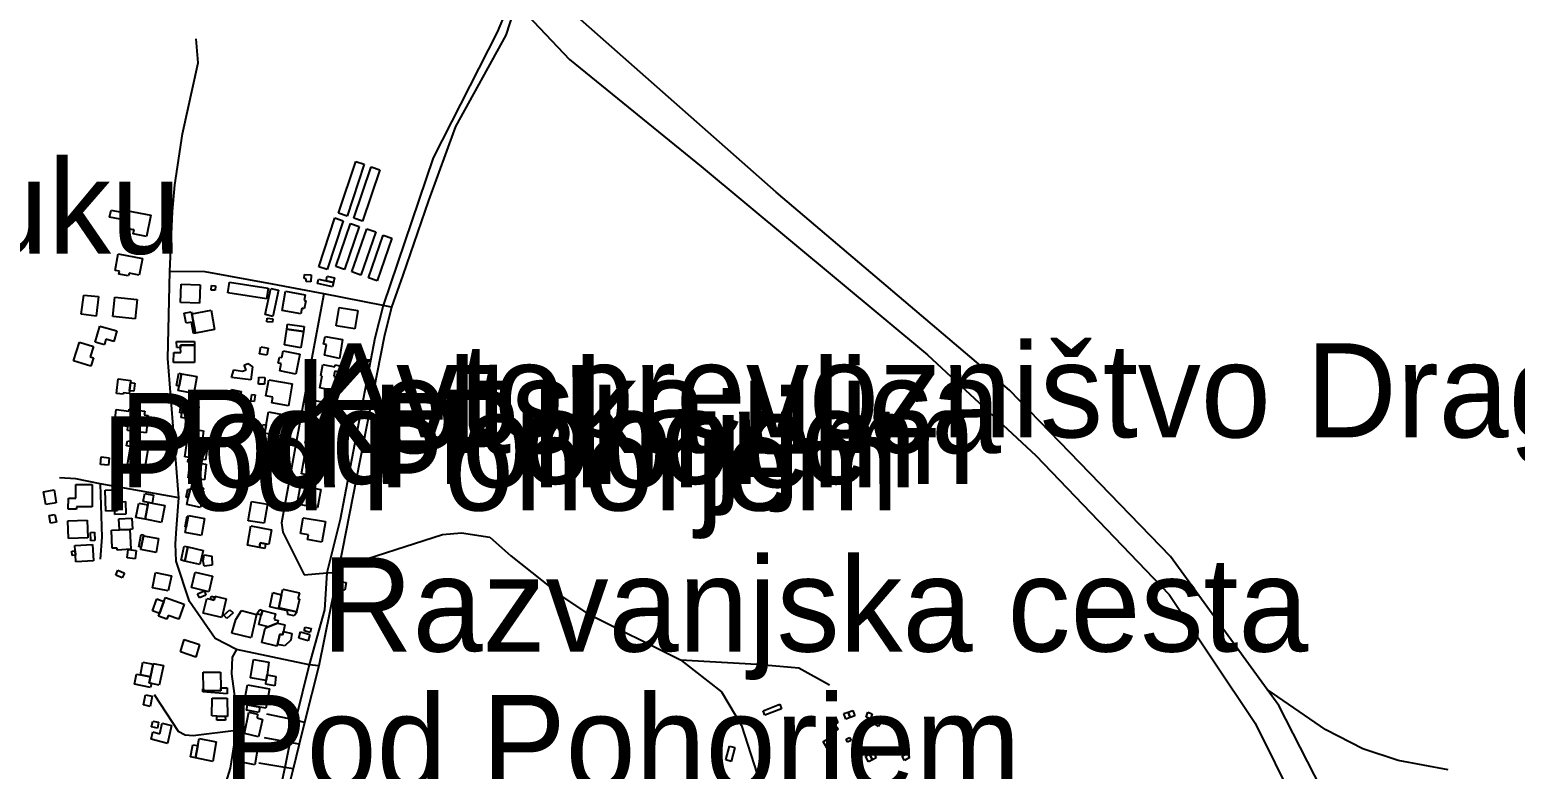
# Model space of a CAD drawing. Extents: x -8864 to 13231, y -7697 to 8949.
# Drawn here: x -4097 to -3118, y 4510 to 4997 of the extents above; entities that cross this region are included whole.
import ezdxf

# ---------------------------------------------------------------- set-up
doc = ezdxf.new("R2010")
doc.units = 0
for name, color, linetype in [('OSM_BUILDING_YES', 9, 'CONTINUOUS'), ('OSM_HIGHWAY_CYCLEWAY', 8, 'CONTINUOUS'), ('OSM_HIGHWAY_PROPOSED', 8, 'CONTINUOUS'), ('OSM_HIGHWAY_RESIDENTIAL', 8, 'CONTINUOUS'), ('OSM_HIGHWAY_SERVICE', 8, 'CONTINUOUS'), ('OSM_HIGHWAY_TERTIARY', 8, 'CONTINUOUS'), ('OSM_HIGHWAY_TRACK', 8, 'CONTINUOUS'), ('OSM_HIGHWAY_UNCLASSIFIED', 8, 'CONTINUOUS'), ('OSM_LABELS', 8, 'CONTINUOUS')]:
    doc.layers.add(name, color=color, linetype=linetype)

msp = doc.modelspace()

# ---------------------------------------------------------------- linework, layer by layer
at = {"layer": 'OSM_BUILDING_YES'}
for p, q in [((-3893.514976, 4876.42015), (-3882.182662, 4910.490275)), ((-3876.63136, 4908.63332), (-3887.971331, 4874.552075)), ((-3883.599202, 4873.106541), (-3872.167347, 4907.032113)), ((-3882.182662, 4910.490275), (-3876.63136, 4908.63332)), ((-3866.378679, 4905.063963), (-3877.795219, 4871.14951)), ((-3872.167347, 4907.032113), (-3866.378679, 4905.063963)), ((-4044.418515, 4873.740352), (-4043.476708, 4878.510614)), ((-4043.476708, 4878.510614), (-4036.616064, 4877.154036)), ((-4036.616064, 4877.154036), (-4037.550214, 4872.383774)), ((-4034.57931, 4866.457084), (-4032.343475, 4877.976878)), ((-4032.343475, 4877.976878), (-4017.335817, 4875.063571)), ((-4017.335817, 4875.063571), (-4020.054041, 4861.053011)), ((-3887.971331, 4874.552075), (-3893.514976, 4876.42015)), ((-4037.550214, 4872.383774), (-4044.418515, 4873.740352)), ((-4028.890182, 4865.367374), (-4034.57931, 4866.457084)), ((-4028.231683, 4865.656481), (-4028.890182, 4865.367374)), ((-4028.805956, 4862.765413), (-4028.231683, 4865.656481)), ((-3906.623706, 4841.037924), (-3895.965206, 4873.306692)), ((-3890.467503, 4871.471975), (-3901.187259, 4839.236566)), ((-3895.965206, 4873.306692), (-3890.467503, 4871.471975)), ((-3895.482817, 4841.226955), (-3885.796752, 4869.692856)), ((-3879.939171, 4867.680228), (-3889.609922, 4839.214327)), ((-3885.796752, 4869.692856), (-3879.939171, 4867.680228)), ((-3884.809003, 4837.735435), (-3874.839629, 4866.201336)), ((-3877.795219, 4871.14951), (-3883.599202, 4873.106541)), ((-3874.839629, 4866.201336), (-3869.012676, 4864.155349)), ((-4020.054041, 4861.053011), (-4028.805956, 4862.765413)), ((-3869.012676, 4864.155349), (-3878.966736, 4835.689448)), ((-3873.821253, 4833.921449), (-3864.119873, 4861.931451)), ((-3858.36949, 4859.941061), (-3868.101497, 4831.91994)), ((-3864.119873, 4861.931451), (-3858.36949, 4859.941061)), ((-4040.865681, 4838.71395), (-4038.72173, 4849.633292)), ((-4038.72173, 4849.633292), (-4022.818206, 4846.553192)), ((-4022.818206, 4846.553192), (-4024.946844, 4835.678328)), ((-4037.940719, 4838.135736), (-4040.865681, 4838.71395)), ((-4038.308254, 4836.312139), (-4037.940719, 4838.135736)), ((-4031.968284, 4835.100115), (-4038.308254, 4836.312139)), ((-4031.646691, 4836.923712), (-4031.968284, 4835.100115)), ((-4024.946844, 4835.678328), (-4031.646691, 4836.923712)), ((-3916.233202, 4833.343235), (-3916.110691, 4836.08975)), ((-3916.110691, 4836.08975), (-3911.53948, 4835.889599)), ((-3911.53948, 4835.889599), (-3911.761532, 4831.241651)), ((-3901.187259, 4839.236566), (-3906.623706, 4841.037924)), ((-3889.609922, 4839.214327), (-3895.482817, 4841.226955)), ((-3878.966736, 4835.689448), (-3884.809003, 4837.735435)), ((-3997.711006, 4817.67587), (-3997.251588, 4829.607085)), ((-3997.251588, 4829.607085), (-3984.732444, 4829.117828)), ((-3984.732444, 4829.117828), (-3985.184205, 4817.175493)), ((-3977.450667, 4825.804219), (-3977.220958, 4828.795362)), ((-3977.220958, 4828.795362), (-3974.632902, 4828.572973)), ((-3974.632902, 4828.572973), (-3974.862611, 4825.592949)), ((-3966.501202, 4823.958383), (-3965.436883, 4830.863588)), ((-3965.436883, 4830.863588), (-3940.046375, 4826.916168)), ((-3941.95296, 4809.591999), (-3938.178074, 4826.849451)), ((-3940.046375, 4826.916168), (-3941.110693, 4819.944246)), ((-3938.178074, 4826.849451), (-3933.101504, 4825.726382)), ((-3914.923861, 4833.265398), (-3916.233202, 4833.343235)), ((-3915.023401, 4831.408443), (-3914.923861, 4833.265398)), ((-3911.761532, 4831.241651), (-3915.023401, 4831.408443)), ((-3907.47363, 4830.118582), (-3906.8917, 4832.853977)), ((-3897.465972, 4827.994759), (-3907.47363, 4830.118582)), ((-3906.8917, 4832.853977), (-3901.723247, 4831.764267)), ((-3901.723247, 4831.764267), (-3901.05709, 4834.922203)), ((-3896.891699, 4830.730154), (-3901.723247, 4831.764267)), ((-3901.723247, 4831.764267), (-3896.891699, 4830.730154)), ((-3901.05709, 4834.922203), (-3896.217886, 4833.88809)), ((-3896.891699, 4830.730154), (-3897.465972, 4827.994759)), ((-3896.217886, 4833.88809), (-3896.891699, 4830.730154)), ((-3868.101497, 4831.91994), (-3873.821253, 4833.921449)), ((-4063.093862, 4809.792149), (-4061.416985, 4822.479491)), ((-4061.416985, 4822.479491), (-4051.853431, 4821.489856)), ((-4051.853431, 4821.489856), (-4053.369511, 4808.502288)), ((-4042.251593, 4808.268779), (-4040.888652, 4821.089554)), ((-4040.888652, 4821.089554), (-4026.263842, 4819.532825)), ((-4026.263842, 4819.532825), (-4027.63444, 4806.71205)), ((-3985.184205, 4817.175493), (-3997.711006, 4817.67587)), ((-3974.862611, 4825.592949), (-3977.450667, 4825.804219)), ((-3941.110693, 4819.944246), (-3966.501202, 4823.958383)), ((-3933.101504, 4825.726382), (-3936.815134, 4808.45781)), ((-3930.743158, 4812.349633), (-3928.43841, 4824.970257)), ((-3928.43841, 4824.970257), (-3915.551732, 4822.557327)), ((-3915.551732, 4822.557327), (-3916.279144, 4818.899014)), ((-3916.279144, 4818.899014), (-3915.222482, 4818.665505)), ((-3915.222482, 4818.665505), (-3916.164289, 4813.472702)), ((-4053.369511, 4808.502288), (-4063.093862, 4809.792149)), ((-4027.63444, 4806.71205), (-4042.251593, 4808.268779)), ((-3995.322032, 4810.537155), (-3990.62831, 4811.437834)), ((-3994.005033, 4803.932177), (-3995.322032, 4810.537155)), ((-3990.62831, 4811.437834), (-3990.352659, 4810.014539)), ((-3990.352659, 4810.014539), (-3977.61912, 4812.449708)), ((-3987.902429, 4797.349437), (-3990.352659, 4810.014539)), ((-3990.352659, 4810.014539), (-3987.902429, 4797.349437)), ((-3977.61912, 4812.449708), (-3975.375628, 4799.751248)), ((-3936.815134, 4808.45781), (-3941.95296, 4809.591999)), ((-3940.76613, 4804.921812), (-3940.567049, 4807.190188)), ((-3940.567049, 4807.190188), (-3936.891704, 4806.901081)), ((-3936.891704, 4806.901081), (-3937.075471, 4804.632705)), ((-3918.46138, 4810.125734), (-3930.743158, 4812.349633)), ((-3917.795224, 4813.750689), (-3918.46138, 4810.125734)), ((-3916.164289, 4813.472702), (-3917.795224, 4813.750689)), ((-3895.168881, 4802.208655), (-3893.155099, 4814.328902)), ((-3893.155099, 4814.328902), (-3880.858007, 4812.294035)), ((-3880.858007, 4812.294035), (-3882.87179, 4800.173788)), ((-4053.92847, 4791.500584), (-4050.926938, 4802.030744)), ((-4050.926938, 4802.030744), (-4039.755421, 4798.81721)), ((-4039.755421, 4798.81721), (-4041.669663, 4791.834169)), ((-3990.536426, 4804.543749), (-3994.005033, 4803.932177)), ((-3989.150515, 4797.171525), (-3990.536426, 4804.543749)), ((-3987.902429, 4797.349437), (-3989.150515, 4797.171525)), ((-3975.375628, 4799.751248), (-3987.902429, 4797.349437)), ((-3937.075471, 4804.632705), (-3940.76613, 4804.921812)), ((-3929.11988, 4789.61027), (-3927.749283, 4799.90692)), ((-3927.749283, 4799.90692), (-3927.243923, 4803.365083)), ((-3927.749283, 4799.90692), (-3916.723248, 4798.372431)), ((-3916.723248, 4798.372431), (-3927.749283, 4799.90692)), ((-3927.243923, 4803.365083), (-3916.248516, 4801.719398)), ((-3916.723248, 4798.372431), (-3918.400124, 4787.775554)), ((-3916.248516, 4801.719398), (-3916.723248, 4798.372431)), ((-3882.87179, 4800.173788), (-3895.168881, 4802.208655)), ((-4068.178089, 4779.080111), (-4064.364918, 4791.36715)), ((-4064.364918, 4791.36715), (-4055.161242, 4788.498321)), ((-4055.161242, 4788.498321), (-4057.251594, 4781.748789)), ((-4047.802895, 4789.765943), (-4053.92847, 4791.500584)), ((-4046.853431, 4793.3353), (-4047.802895, 4789.765943)), ((-4041.669663, 4791.834169), (-4046.853431, 4793.3353)), ((-4000.214835, 4787.86451), (-4000.291404, 4791.900886)), ((-4000.291404, 4791.900886), (-3988.492016, 4791.767452)), ((-3997.665064, 4787.808912), (-4000.214835, 4787.86451)), ((-3997.665064, 4787.808912), (-3997.72632, 4789.543553)), ((-3997.72632, 4789.543553), (-3988.522644, 4789.521314)), ((-3988.522644, 4789.521314), (-3997.72632, 4789.543553)), ((-3997.72632, 4789.543553), (-3997.665064, 4787.808912)), ((-3997.580837, 4784.695455), (-3997.665064, 4787.808912)), ((-3988.522644, 4789.521314), (-3988.537957, 4778.034878)), ((-3988.492016, 4791.767452), (-3988.522644, 4789.521314)), ((-3945.727846, 4783.828134), (-3944.893236, 4788.353768)), ((-3944.893236, 4788.353768), (-3939.977462, 4787.441969)), ((-3939.977462, 4787.441969), (-3940.819729, 4782.894097)), ((-3918.400124, 4787.775554), (-3929.11988, 4789.61027)), ((-3903.576233, 4790.099528), (-3902.511914, 4795.247853)), ((-3901.46291, 4789.799302), (-3903.576233, 4790.099528)), ((-3902.82585, 4782.838499), (-3901.46291, 4789.799302)), ((-3902.511914, 4795.247853), (-3890.880979, 4793.11291)), ((-3890.880979, 4793.11291), (-3893.017273, 4780.692437)), ((-4056.738578, 4775.555232), (-4068.178089, 4779.080111)), ((-4057.251594, 4781.748789), (-4055.031073, 4781.0705)), ((-4055.031073, 4781.0705), (-4056.738578, 4775.555232)), ((-4002.266902, 4778.057117), (-4002.106106, 4784.706574)), ((-3988.537957, 4778.034878), (-4002.266902, 4778.057117)), ((-4002.106106, 4784.706574), (-3997.580837, 4784.695455)), ((-3955.689562, 4776.289118), (-3953.44607, 4777.278753)), ((-3953.44607, 4777.278753), (-3950.276085, 4775.210527)), ((-3940.819729, 4782.894097), (-3945.727846, 4783.828134)), ((-3933.315899, 4777.667935), (-3932.550202, 4781.581997)), ((-3931.424628, 4777.289872), (-3933.315899, 4777.667935)), ((-3932.550202, 4781.581997), (-3930.957553, 4781.270651)), ((-3932.374092, 4772.441774), (-3931.424628, 4777.289872)), ((-3930.957553, 4781.270651), (-3930.107629, 4785.618372)), ((-3930.107629, 4785.618372), (-3919.158164, 4783.47231)), ((-3919.158164, 4783.47231), (-3921.723249, 4770.362428)), ((-3893.017273, 4780.692437), (-3902.82585, 4782.838499)), ((-4039.992787, 4757.641729), (-4038.752358, 4767.360165)), ((-4038.752358, 4767.360165), (-4030.51346, 4766.281575)), ((-4000.360317, 4762.790054), (-3998.91315, 4770.974001)), ((-3998.91315, 4770.974001), (-3997.106105, 4770.629296)), ((-3998.637499, 4762.456469), (-3997.106105, 4770.629296)), ((-3997.106105, 4770.629296), (-3998.637499, 4762.456469)), ((-3997.106105, 4770.629296), (-3986.891709, 4768.716744)), ((-3986.891709, 4768.716744), (-3988.989719, 4757.563892)), ((-3964.10457, 4768.216366), (-3962.542549, 4773.142302)), ((-3951.42463, 4766.626279), (-3964.10457, 4768.216366)), ((-3962.542549, 4773.142302), (-3956.838107, 4772.274981)), ((-3956.838107, 4772.274981), (-3954.45679, 4773.164541)), ((-3954.45679, 4773.164541), (-3955.689562, 4776.289118)), ((-3950.276085, 4775.210527), (-3951.42463, 4766.626279)), ((-3946.233205, 4763.801928), (-3946.087723, 4768.36092)), ((-3946.087723, 4768.36092), (-3942.236268, 4768.238605)), ((-3942.236268, 4768.238605), (-3942.38175, 4763.679613)), ((-3921.723249, 4770.362428), (-3932.374092, 4772.441774)), ((-3905.842696, 4761.288922), (-3904.303645, 4769.328316)), ((-3905.329679, 4769.528467), (-3904.005023, 4776.6783)), ((-3904.303645, 4769.328316), (-3905.329679, 4769.528467)), ((-3904.005023, 4776.6783), (-3895.949892, 4775.166049)), ((-3895.544073, 4768.694505), (-3897.236263, 4759.676596)), ((-3896.05709, 4772.29722), (-3896.677304, 4768.928014)), ((-3896.677304, 4768.928014), (-3895.544073, 4768.694505)), ((-3892.665053, 4771.663409), (-3896.05709, 4772.29722)), ((-3895.949892, 4775.166049), (-3895.712526, 4776.433671)), ((-3895.712526, 4776.433671), (-3891.907013, 4775.710904)), ((-3891.907013, 4775.710904), (-3892.665053, 4771.663409)), ((-4035.582373, 4757.074635), (-4039.992787, 4757.641729)), ((-4035.429234, 4758.153226), (-4035.582373, 4757.074635)), ((-4031.646691, 4757.663968), (-4035.429234, 4758.153226)), ((-4031.409325, 4759.454206), (-4031.646691, 4757.663968)), ((-4031.409325, 4759.454206), (-4030.68957, 4764.84716)), ((-4030.68957, 4764.84716), (-4031.409325, 4759.454206)), ((-4028.507334, 4759.109502), (-4031.409325, 4759.454206)), ((-4030.51346, 4766.281575), (-4030.68957, 4764.84716)), ((-4030.68957, 4764.84716), (-4027.764608, 4764.469097)), ((-4027.764608, 4764.469097), (-4028.507334, 4759.109502)), ((-3998.637499, 4762.456469), (-4000.360317, 4762.790054)), ((-3999.204115, 4759.487565), (-3998.637499, 4762.456469)), ((-3988.989719, 4757.563892), (-3999.204115, 4759.487565)), ((-3988.5303, 4754.472673), (-3987.619121, 4759.009426)), ((-3987.619121, 4759.009426), (-3983.093853, 4758.397854)), ((-3983.093853, 4758.397854), (-3983.851893, 4753.549756)), ((-3965.398598, 4755.073126), (-3964.273024, 4760.332646)), ((-3964.273024, 4760.332646), (-3957.649746, 4758.909351)), ((-3957.649746, 4758.909351), (-3958.760006, 4753.660951)), ((-3942.38175, 4763.679613), (-3946.233205, 4763.801928)), ((-3941.409315, 4755.962685), (-3939.625242, 4766.559562)), ((-3939.625242, 4766.559562), (-3924.073938, 4763.913123)), ((-3924.073938, 4763.913123), (-3926.539482, 4749.491141)), ((-3897.236263, 4759.676596), (-3905.842696, 4761.288922)), ((-3998.208709, 4744.887671), (-3997.450669, 4750.035996)), ((-3997.450669, 4750.035996), (-3995.995845, 4749.72465)), ((-3996.799827, 4744.68752), (-3995.995845, 4749.72465)), ((-3995.995845, 4749.72465), (-3996.799827, 4744.68752)), ((-3995.995845, 4749.72465), (-3995.903961, 4750.3807)), ((-3995.903961, 4750.3807), (-3985.567054, 4748.746135)), ((-3983.851893, 4753.549756), (-3988.5303, 4754.472673)), ((-3985.567054, 4748.746135), (-3986.899366, 4740.128528)), ((-3958.760006, 4753.660951), (-3965.398598, 4755.073126)), ((-3951.386345, 4752.593479), (-3950.758474, 4756.96344)), ((-3949.188795, 4752.282133), (-3951.386345, 4752.593479)), ((-3950.758474, 4756.96344), (-3948.568581, 4756.652094)), ((-3948.568581, 4756.652094), (-3949.188795, 4752.282133)), ((-3936.868733, 4755.19544), (-3941.409315, 4755.962685)), ((-3937.511918, 4751.359216), (-3936.868733, 4755.19544)), ((-3926.539482, 4749.491141), (-3937.511918, 4751.359216)), ((-3911.623707, 4740.96249), (-3909.387872, 4753.071617)), ((-3909.387872, 4753.071617), (-3898.093843, 4750.936675)), ((-3898.093843, 4750.936675), (-3900.37562, 4738.827547)), ((-4041.317443, 4737.01507), (-4040.084671, 4747.08933)), ((-4040.084671, 4747.08933), (-4031.738575, 4745.932903)), ((-4031.738575, 4745.932903), (-4031.554808, 4747.31172)), ((-4031.554808, 4747.31172), (-4021.225557, 4745.866186)), ((-4021.225557, 4745.866186), (-4021.57012, 4743.442137)), ((-4021.57012, 4743.442137), (-4019.005036, 4743.108552)), ((-4019.005036, 4743.108552), (-4020.421575, 4731.711072)), ((-3996.799827, 4744.68752), (-3998.208709, 4744.887671)), ((-3997.251588, 4741.763093), (-3996.799827, 4744.68752)), ((-3986.899366, 4740.128528), (-3997.251588, 4741.763093)), ((-3954.449133, 4741.61854), (-3953.591552, 4746.455519)), ((-3950.689561, 4740.929131), (-3954.449133, 4741.61854)), ((-3953.591552, 4746.455519), (-3949.847295, 4745.78835)), ((-3949.847295, 4745.78835), (-3950.689561, 4740.929131)), ((-3941.27149, 4736.892756), (-3939.694154, 4745.443645)), ((-3939.694154, 4745.443645), (-3927.297522, 4743.164149)), ((-3927.297522, 4743.164149), (-3929.908548, 4729.097991)), ((-3900.37562, 4738.827547), (-3911.623707, 4740.96249)), ((-4032.427702, 4735.836404), (-4041.317443, 4737.01507)), ((-4032.756952, 4733.256681), (-4032.427702, 4735.836404)), ((-4020.421575, 4731.711072), (-4032.756952, 4733.256681)), ((-3994.801358, 4715.832436), (-3992.519581, 4731.955701)), ((-3992.519581, 4731.955701), (-3989.449137, 4731.522041)), ((-3989.449137, 4731.522041), (-3989.096916, 4734.001687)), ((-3989.096916, 4734.001687), (-3982.511923, 4733.07877)), ((-3982.511923, 4733.07877), (-3983.905491, 4723.20466)), ((-3944.273022, 4732.433839), (-3943.369499, 4737.270818)), ((-3942.144384, 4732.078015), (-3944.273022, 4732.433839)), ((-3943.369499, 4737.270818), (-3941.27149, 4736.892756)), ((-3942.274553, 4731.377487), (-3942.144384, 4732.078015)), ((-3929.908548, 4729.097991), (-3942.274553, 4731.377487)), ((-3942.144384, 4732.078015), (-3941.27149, 4736.892756)), ((-3941.27149, 4736.892756), (-3942.144384, 4732.078015)), ((-3915.536418, 4724.917062), (-3914.694151, 4729.542771)), ((-3914.694151, 4729.542771), (-3913.721716, 4729.375979)), ((-3913.721716, 4729.375979), (-3912.312834, 4737.148504)), ((-3912.312834, 4737.148504), (-3899.579295, 4734.846769)), ((-3899.579295, 4734.846769), (-3902.420031, 4719.146045)), ((-4033.246998, 4723.182421), (-4032.611469, 4726.362596)), ((-4029.433827, 4722.392937), (-4033.246998, 4723.182421)), ((-4032.611469, 4726.362596), (-4028.798299, 4725.573112)), ((-4032.580841, 4710.750828), (-4030.597686, 4722.215025)), ((-4030.597686, 4722.215025), (-4019.303658, 4720.380309)), ((-4028.798299, 4725.573112), (-4029.433827, 4722.392937)), ((-4019.303658, 4720.380309), (-4021.286813, 4708.916112)), ((-3983.905491, 4723.20466), (-3979.96981, 4722.648685)), ((-3979.96981, 4722.648685), (-3981.202581, 4713.908764)), ((-3946.462915, 4717.833945), (-3944.770724, 4726.451552)), ((-3944.770724, 4726.451552), (-3931.095378, 4723.760635)), ((-3931.095378, 4723.760635), (-3933.59155, 4711.062174)), ((-3914.035652, 4724.650194), (-3915.536418, 4724.917062)), ((-3914.632896, 4721.358824), (-3914.035652, 4724.650194)), ((-3902.420031, 4719.146045), (-3914.632896, 4721.358824)), ((-4050.352666, 4710.784187), (-4049.900904, 4715.76572)), ((-4045.222497, 4710.317168), (-4050.352666, 4710.784187)), ((-4049.900904, 4715.76572), (-4044.778392, 4715.287581)), ((-4044.778392, 4715.287581), (-4045.222497, 4710.317168)), ((-4021.286813, 4708.916112), (-4032.580841, 4710.750828)), ((-3981.202581, 4713.908764), (-3994.801358, 4715.832436)), ((-3992.818203, 4712.440991), (-3992.588494, 4714.353544)), ((-3991.416978, 4712.274199), (-3992.818203, 4712.440991)), ((-3992.619122, 4702.033146), (-3991.416978, 4712.274199)), ((-3992.588494, 4714.353544), (-3985.55174, 4713.486224)), ((-3991.416978, 4712.274199), (-3985.743164, 4711.59591)), ((-3985.743164, 4711.59591), (-3991.416978, 4712.274199)), ((-3985.55174, 4713.486224), (-3985.743164, 4711.59591)), ((-3985.743164, 4711.59591), (-3980.727849, 4711.006577)), ((-3980.727849, 4711.006577), (-3981.899366, 4700.798882)), ((-3945.628305, 4717.667153), (-3946.462915, 4717.833945)), ((-3946.325089, 4714.120035), (-3945.628305, 4717.667153)), ((-3942.772256, 4713.419507), (-3946.325089, 4714.120035)), ((-3942.075471, 4716.966625), (-3945.628305, 4717.667153)), ((-3945.628305, 4717.667153), (-3942.075471, 4716.966625)), ((-3942.879453, 4712.885771), (-3942.772256, 4713.419507)), ((-3933.59155, 4711.062174), (-3942.879453, 4712.885771)), ((-3942.772256, 4713.419507), (-3942.075471, 4716.966625)), ((-3942.075471, 4716.966625), (-3942.772256, 4713.419507)), ((-3918.009619, 4704.757422), (-3916.072406, 4715.876914)), ((-3916.072406, 4715.876914), (-3898.997366, 4712.985846)), ((-3898.997366, 4712.985846), (-3900.360306, 4704.990931)), ((-3981.899366, 4700.798882), (-3992.619122, 4702.033146)), ((-3946.700281, 4704.223686), (-3946.256176, 4706.503182)), ((-3942.933052, 4703.467561), (-3946.700281, 4704.223686)), ((-3946.256176, 4706.503182), (-3942.488948, 4705.735937)), ((-3942.488948, 4705.735937), (-3942.933052, 4703.467561)), ((-3908.859541, 4703.211812), (-3918.009619, 4704.757422)), ((-3908.346524, 4706.33639), (-3908.859541, 4703.211812)), ((-3900.360306, 4704.990931), (-3908.346524, 4706.33639)), ((-4087.933068, 4692.892923), (-4081.026482, 4694.116067)), ((-4086.470587, 4684.475467), (-4087.933068, 4692.892923)), ((-4081.026482, 4694.116067), (-4079.564001, 4685.665253)), ((-4066.616067, 4688.57856), (-4066.585439, 4697.729902)), ((-4066.585439, 4697.729902), (-4055.835055, 4697.685424)), ((-4055.835055, 4697.685424), (-4055.896311, 4682.840902)), ((-4047.312849, 4693.882558), (-4039.625253, 4694.116067)), ((-4046.891716, 4680.172223), (-4047.312849, 4693.882558)), ((-4039.625253, 4694.116067), (-4039.418514, 4686.221227)), ((-4022.266905, 4686.510334), (-4021.302126, 4691.658659)), ((-4021.302126, 4691.658659), (-4015.490487, 4690.568949)), ((-4015.490487, 4690.568949), (-4016.432294, 4685.420624)), ((-3993.989719, 4689.256849), (-3992.82586, 4694.616444)), ((-3992.596151, 4688.956623), (-3993.989719, 4689.256849)), ((-3993.568586, 4684.464348), (-3992.596151, 4688.956623)), ((-3992.82586, 4694.616444), (-3991.432292, 4694.316218)), ((-3992.596151, 4688.956623), (-3991.432292, 4694.316218)), ((-3991.432292, 4694.316218), (-3992.596151, 4688.956623)), ((-3991.432292, 4694.316218), (-3991.302123, 4694.894432)), ((-3991.302123, 4694.894432), (-3990.80442, 4694.783237)), ((-3990.80442, 4694.783237), (-3990.329688, 4696.962657)), ((-3990.80442, 4694.783237), (-3983.147452, 4693.115313)), ((-3983.147452, 4693.115313), (-3990.80442, 4694.783237)), ((-3990.329688, 4696.962657), (-3982.672719, 4695.294734)), ((-3982.259243, 4692.926282), (-3984.525706, 4682.496197)), ((-3982.672719, 4695.294734), (-3983.147452, 4693.115313)), ((-3983.147452, 4693.115313), (-3982.259243, 4692.926282)), ((-3920.880982, 4684.63114), (-3918.729374, 4696.729148)), ((-3918.729374, 4696.729148), (-3905.222481, 4694.293979)), ((-3905.222481, 4694.293979), (-3907.458316, 4682.207091)), ((-4079.564001, 4685.665253), (-4086.470587, 4684.475467)), ((-4071.654353, 4681.373129), (-4071.616068, 4688.589679)), ((-4066.17962, 4681.362009), (-4071.654353, 4681.373129)), ((-4071.616068, 4688.589679), (-4066.616067, 4688.57856)), ((-4066.171963, 4682.863141), (-4066.17962, 4681.362009)), ((-4055.896311, 4682.840902), (-4066.171963, 4682.863141)), ((-4041.07242, 4680.350135), (-4046.891716, 4680.172223)), ((-4039.296003, 4680.416852), (-4041.07242, 4680.350135)), ((-4041.07242, 4680.350135), (-4039.296003, 4680.416852)), ((-4040.988193, 4677.826011), (-4041.07242, 4680.350135)), ((-4039.418514, 4686.221227), (-4033.959096, 4686.354661)), ((-4039.418514, 4686.221227), (-4039.296003, 4680.416852)), ((-4039.296003, 4680.416852), (-4039.418514, 4686.221227)), ((-4033.959096, 4686.354661), (-4033.698759, 4678.05952)), ((-4027.05251, 4675.824502), (-4025.253122, 4685.409505)), ((-4025.253122, 4685.409505), (-4019.188803, 4684.253077)), ((-4018.874867, 4685.876523), (-4022.266905, 4686.510334)), ((-4020.949906, 4674.690314), (-4019.188803, 4684.253077)), ((-4019.188803, 4684.253077), (-4020.949906, 4674.690314)), ((-4019.188803, 4684.253077), (-4018.874867, 4685.876523)), ((-4016.432294, 4685.420624), (-4018.874867, 4685.876523)), ((-4018.874867, 4685.876523), (-4016.432294, 4685.420624)), ((-4016.432294, 4685.420624), (-4008.086199, 4683.852776)), ((-4008.086199, 4683.852776), (-4010.161237, 4672.677685)), ((-3984.525706, 4682.496197), (-3993.568586, 4684.464348)), ((-3953.063222, 4673.800754), (-3950.988183, 4686.476976)), ((-3950.988183, 4686.476976), (-3940.421566, 4684.753454)), ((-3940.421566, 4684.753454), (-3942.504262, 4672.066113)), ((-3907.458316, 4682.207091), (-3920.880982, 4684.63114)), ((-4084.357264, 4677.125482), (-4080.444553, 4677.83713)), ((-4083.438427, 4672.166189), (-4084.357264, 4677.125482)), ((-4079.54103, 4672.877836), (-4083.438427, 4672.166189)), ((-4080.444553, 4677.83713), (-4079.54103, 4672.877836)), ((-4071.914689, 4673.789635), (-4059.25772, 4674.178817)), ((-4071.562469, 4662.04745), (-4071.914689, 4673.789635)), ((-4059.25772, 4674.178817), (-4058.882529, 4662.481111)), ((-4033.698759, 4678.05952), (-4040.988193, 4677.826011)), ((-4038.254655, 4675.023898), (-4029.686507, 4675.43532)), ((-4037.986661, 4667.685033), (-4038.254655, 4675.023898)), ((-4029.686507, 4675.43532), (-4029.349601, 4668.118693)), ((-4020.949906, 4674.690314), (-4027.05251, 4675.824502)), ((-4010.161237, 4672.677685), (-4020.949906, 4674.690314)), ((-3994.69416, 4669.697661), (-3993.361848, 4676.7363)), ((-3993.989719, 4669.51975), (-3994.69416, 4669.697661)), ((-3994.663532, 4665.905914), (-3993.989719, 4669.51975)), ((-3993.989719, 4669.51975), (-3992.634436, 4676.658464)), ((-3992.634436, 4676.658464), (-3993.989719, 4669.51975)), ((-3993.361848, 4676.7363), (-3992.634436, 4676.658464)), ((-3992.634436, 4676.658464), (-3992.534895, 4677.214438)), ((-3992.534895, 4677.214438), (-3981.822796, 4675.279647)), ((-3981.822796, 4675.279647), (-3983.851893, 4663.960003)), ((-3953.652808, 4657.610773), (-3951.332747, 4670.353711)), ((-3942.504262, 4672.066113), (-3953.063222, 4673.800754)), ((-3951.332747, 4670.353711), (-3937.703342, 4667.840706)), ((-3918.622176, 4665.427776), (-3916.822789, 4675.757785)), ((-3916.822789, 4675.757785), (-3902.282205, 4673.211421)), ((-3902.282205, 4673.211421), (-3904.686493, 4659.64564)), ((-4058.882529, 4662.481111), (-4071.562469, 4662.04745)), ((-4057.067827, 4666.028229), (-4054.441487, 4666.161663)), ((-4056.769205, 4660.613036), (-4057.067827, 4666.028229)), ((-4054.135208, 4660.779828), (-4056.769205, 4660.613036)), ((-4054.441487, 4666.161663), (-4054.135208, 4660.779828)), ((-4043.292941, 4667.440404), (-4037.986661, 4667.685033)), ((-4042.711011, 4655.675981), (-4043.292941, 4667.440404)), ((-4037.986661, 4667.685033), (-4031.095389, 4668.029737)), ((-4031.095389, 4668.029737), (-4037.986661, 4667.685033)), ((-4029.349601, 4668.118693), (-4031.095389, 4668.029737)), ((-4031.095389, 4668.029737), (-4030.536431, 4655.064409)), ((-4025.237808, 4656.598899), (-4023.714072, 4664.760607)), ((-4023.714072, 4664.760607), (-4022.037195, 4664.46038)), ((-4023.560932, 4656.309792), (-4022.15205, 4663.859928)), ((-4022.15205, 4663.859928), (-4023.560932, 4656.309792)), ((-4022.037195, 4664.46038), (-4022.15205, 4663.859928)), ((-4022.15205, 4663.859928), (-4012.159706, 4661.980733)), ((-4012.159706, 4661.980733), (-4013.851896, 4652.918347)), ((-3983.851893, 4663.960003), (-3994.663532, 4665.905914)), ((-3937.703342, 4667.840706), (-3939.487416, 4658.144509)), ((-3913.453723, 4664.515978), (-3918.622176, 4665.427776)), ((-3914.012681, 4661.380281), (-3913.453723, 4664.515978)), ((-3904.686493, 4659.64564), (-3914.012681, 4661.380281)), ((-4069.318977, 4653.752309), (-4067.067828, 4653.830145)), ((-4069.188809, 4650.927958), (-4069.318977, 4653.752309)), ((-4066.922346, 4651.016914), (-4069.188809, 4650.927958)), ((-4067.259252, 4657.44398), (-4055.681916, 4658.044433)), ((-4067.067828, 4653.830145), (-4067.259252, 4657.44398)), ((-4066.922346, 4651.016914), (-4067.067828, 4653.830145)), ((-4067.067828, 4653.830145), (-4066.922346, 4651.016914)), ((-4066.692637, 4646.769268), (-4066.922346, 4651.016914)), ((-4055.681916, 4658.044433), (-4055.130614, 4647.358601)), ((-4039.55634, 4655.675981), (-4042.711011, 4655.675981)), ((-4039.55634, 4654.475076), (-4039.55634, 4655.675981)), ((-4030.536431, 4655.064409), (-4039.55634, 4654.475076)), ((-4032.825864, 4649.204436), (-4032.28222, 4654.753063)), ((-4032.28222, 4654.753063), (-4027.006568, 4654.230447)), ((-4027.006568, 4654.230447), (-4027.550213, 4648.69294)), ((-4023.560932, 4656.309792), (-4025.237808, 4656.598899)), ((-4023.84424, 4654.808661), (-4023.560932, 4656.309792)), ((-4013.851896, 4652.918347), (-4023.84424, 4654.808661)), ((-3997.381756, 4647.692185), (-3995.314375, 4657.01032)), ((-3995.314375, 4657.01032), (-3992.894773, 4656.465465)), ((-3994.977468, 4647.113972), (-3992.894773, 4656.465465)), ((-3992.894773, 4656.465465), (-3994.977468, 4647.113972)), ((-3992.894773, 4656.465465), (-3982.894772, 4654.219328)), ((-3982.894772, 4654.219328), (-3984.96981, 4644.901193)), ((-3982.711004, 4647.047255), (-3982.060162, 4651.294901)), ((-3982.060162, 4651.294901), (-3977.175016, 4650.394222)), ((-3977.175016, 4650.394222), (-3976.838109, 4644.434174)), ((-3945.712532, 4656.143), (-3953.652808, 4657.610773)), ((-3945.153573, 4659.178621), (-3945.712532, 4656.143)), ((-3945.712532, 4656.143), (-3945.153573, 4659.178621)), ((-3942.182669, 4655.420233), (-3945.712532, 4656.143)), ((-3941.707937, 4658.55593), (-3945.153573, 4659.178621)), ((-3945.153573, 4659.178621), (-3941.707937, 4658.55593)), ((-3941.707937, 4658.55593), (-3942.182669, 4655.420233)), ((-3939.487416, 4658.144509), (-3941.707937, 4658.55593)), ((-4055.130614, 4647.358601), (-4066.692637, 4646.769268)), ((-4040.375635, 4637.962629), (-4038.951439, 4641.087207)), ((-4038.951439, 4641.087207), (-4034.73245, 4639.174654)), ((-4027.550213, 4648.69294), (-4032.825864, 4649.204436)), ((-3994.977468, 4647.113972), (-3997.381756, 4647.692185)), ((-3984.96981, 4644.901193), (-3994.977468, 4647.113972)), ((-3982.136732, 4643.722527), (-3982.711004, 4647.047255)), ((-3976.838109, 4644.434174), (-3982.136732, 4643.722527)), ((-4036.148989, 4636.050077), (-4040.375635, 4637.962629)), ((-4034.73245, 4639.174654), (-4036.148989, 4636.050077)), ((-4016.256184, 4629.600771), (-4014.204116, 4639.675031)), ((-4014.204116, 4639.675031), (-4003.721726, 4637.528969)), ((-4003.721726, 4637.528969), (-4005.766137, 4627.465828)), ((-3990.444543, 4629.678607), (-3988.047911, 4639.841824)), ((-3988.047911, 4639.841824), (-3976.707941, 4637.139787)), ((-3976.707941, 4637.139787), (-3979.096915, 4626.98769)), ((-3892.220948, 4628.477702), (-3891.355711, 4633.481474)), ((-3891.355711, 4633.481474), (-3888.492005, 4632.958858)), ((-3888.492005, 4632.958858), (-3889.372556, 4627.966205)), ((-4005.766137, 4627.465828), (-4016.256184, 4629.600771)), ((-4016.095388, 4614.400424), (-4013.269966, 4622.284145)), ((-4013.269966, 4622.284145), (-4008.652814, 4620.62734)), ((-4011.485893, 4612.7325), (-4008.652814, 4620.62734)), ((-4008.652814, 4620.62734), (-4011.485893, 4612.7325)), ((-4008.652814, 4620.62734), (-4007.711007, 4623.229302)), ((-4007.711007, 4623.229302), (-3995.345003, 4618.770385)), ((-3979.096915, 4626.98769), (-3990.444543, 4629.678607)), ((-3986.416977, 4625.686709), (-3982.021877, 4627.465828)), ((-3985.314374, 4622.995792), (-3986.416977, 4625.686709)), ((-3980.934588, 4624.763792), (-3985.314374, 4622.995792)), ((-3982.688033, 4612.776978), (-3980.482826, 4622.528774)), ((-3982.021877, 4627.465828), (-3980.934588, 4624.763792)), ((-3980.482826, 4622.528774), (-3977.978998, 4621.972799)), ((-3977.978998, 4621.972799), (-3977.565521, 4624.029905)), ((-3977.978998, 4621.972799), (-3975.559396, 4621.427944)), ((-3975.559396, 4621.427944), (-3977.978998, 4621.972799)), ((-3977.565521, 4624.029905), (-3975.122948, 4623.407213)), ((-3975.559396, 4621.427944), (-3975.122948, 4623.407213)), ((-3975.122948, 4623.407213), (-3975.559396, 4621.427944)), ((-3975.122948, 4623.407213), (-3975.000437, 4624.018786)), ((-3975.000437, 4624.018786), (-3967.726317, 4622.361981)), ((-3967.726317, 4622.361981), (-3970.505796, 4610.008225)), ((-3938.966742, 4617.046864), (-3936.838105, 4626.431715)), ((-3936.838105, 4626.431715), (-3931.080064, 4624.897225)), ((-3932.963679, 4616.335216), (-3931.080064, 4624.897225)), ((-3931.080064, 4624.897225), (-3932.963679, 4616.335216)), ((-3931.080064, 4624.897225), (-3930.253112, 4628.644494)), ((-3930.253112, 4628.644494), (-3919.387873, 4626.209326)), ((-3919.380216, 4622.006157), (-3921.263831, 4613.666538)), ((-3919.387873, 4626.209326), (-3920.30671, 4622.228547)), ((-3920.30671, 4622.228547), (-3919.380216, 4622.006157)), ((-3889.372556, 4627.966205), (-3892.220948, 4628.477702)), ((-4011.485893, 4612.7325), (-4016.095388, 4614.400424)), ((-4012.144392, 4610.864426), (-4011.485893, 4612.7325)), ((-4006.684973, 4608.907395), (-4012.144392, 4610.864426)), ((-4005.842707, 4611.275847), (-4006.684973, 4608.907395)), ((-3998.91315, 4608.7962), (-4005.842707, 4611.275847)), ((-3995.345003, 4618.770385), (-3998.91315, 4608.7962)), ((-3970.505796, 4610.008225), (-3982.688033, 4612.776978)), ((-3969.112228, 4611.464878), (-3965.184203, 4615.100952)), ((-3967.305183, 4609.352175), (-3969.112228, 4611.464878)), ((-3963.063223, 4612.96601), (-3967.305183, 4609.352175)), ((-3965.184203, 4615.100952), (-3963.063223, 4612.96601)), ((-3961.187265, 4608.762842), (-3957.565519, 4614.5005)), ((-3957.565519, 4614.5005), (-3947.749285, 4612.065331)), ((-3947.749285, 4612.065331), (-3951.24852, 4596.642595)), ((-3947.465977, 4612.376677), (-3945.551735, 4615.178789)), ((-3944.472103, 4611.531595), (-3947.465977, 4612.376677)), ((-3946.049438, 4605.28244), (-3944.472103, 4611.531595)), ((-3945.551735, 4615.178789), (-3943.668121, 4614.678412)), ((-3943.668121, 4614.678412), (-3944.472103, 4611.531595)), ((-3944.472103, 4611.531595), (-3943.668121, 4614.678412)), ((-3943.668121, 4614.678412), (-3935.023403, 4612.454513)), ((-3933.124475, 4615.623569), (-3938.966742, 4617.046864)), ((-3935.023403, 4612.454513), (-3935.96521, 4608.651647)), ((-3932.963679, 4616.335216), (-3933.124475, 4615.623569)), ((-3933.124475, 4615.623569), (-3932.963679, 4616.335216)), ((-3927.297522, 4614.333707), (-3933.124475, 4615.623569)), ((-3921.263831, 4613.666538), (-3932.963679, 4616.335216)), ((-3932.963679, 4616.335216), (-3921.263831, 4613.666538)), ((-3926.983586, 4611.976375), (-3927.297522, 4614.333707)), ((-3922.75694, 4611.075696), (-3926.983586, 4611.976375)), ((-3921.378685, 4612.999368), (-3922.75694, 4611.075696)), ((-3921.263831, 4613.666538), (-3921.378685, 4612.999368)), ((-3963.920803, 4599.689336), (-3961.187265, 4608.762842)), ((-3939.923863, 4603.736831), (-3946.049438, 4605.28244)), ((-3944.135196, 4593.551376), (-3941.830448, 4602.947347)), ((-3941.830448, 4602.947347), (-3939.923863, 4603.736831)), ((-3933.828916, 4606.349912), (-3939.923863, 4603.736831)), ((-3939.923863, 4603.736831), (-3933.828916, 4606.349912)), ((-3935.96521, 4608.651647), (-3933.400126, 4608.040075)), ((-3933.400126, 4608.040075), (-3933.828916, 4606.349912)), ((-3933.828916, 4606.349912), (-3928.882514, 4605.171245)), ((-3930.413908, 4598.577386), (-3929.908548, 4600.756807)), ((-3929.908548, 4600.756807), (-3930.413908, 4598.577386)), ((-3928.882514, 4605.171245), (-3929.908548, 4600.756807)), ((-3929.908548, 4600.756807), (-3924.273019, 4599.522543)), ((-3916.332743, 4601.190467), (-3915.674243, 4603.714592)), ((-3912.335805, 4600.145235), (-3916.332743, 4601.190467)), ((-3915.674243, 4603.714592), (-3911.677306, 4602.65824)), ((-3911.677306, 4602.65824), (-3912.335805, 4600.145235)), ((-3997.787576, 4587.435655), (-3995.367974, 4595.586243)), ((-3995.367974, 4595.586243), (-3985.115292, 4592.250395)), ((-3985.115292, 4592.250395), (-3987.542552, 4583.788461)), ((-3951.24852, 4596.642595), (-3963.920803, 4599.689336)), ((-3934.150509, 4591.082848), (-3944.135196, 4593.551376)), ((-3933.874858, 4592.194798), (-3934.150509, 4591.082848)), ((-3933.874858, 4592.194798), (-3932.220953, 4598.999927)), ((-3932.220953, 4598.999927), (-3933.874858, 4592.194798)), ((-3929.081596, 4591.305238), (-3933.874858, 4592.194798)), ((-3932.220953, 4598.999927), (-3930.413908, 4598.577386)), ((-3930.413908, 4598.577386), (-3932.220953, 4598.999927)), ((-3924.95449, 4595.130344), (-3929.081596, 4591.305238)), ((-3924.273019, 4599.522543), (-3924.95449, 4595.130344)), ((-3919.755408, 4596.375727), (-3918.622176, 4600.456581)), ((-3913.63749, 4594.685564), (-3919.755408, 4596.375727)), ((-3918.622176, 4600.456581), (-3912.519572, 4598.766418)), ((-3912.519572, 4598.766418), (-3913.63749, 4594.685564)), ((-3987.542552, 4583.788461), (-3997.787576, 4587.435655)), ((-3951.669653, 4570.256038), (-3949.686498, 4582.354047)), ((-3949.686498, 4582.354047), (-3939.433817, 4580.51933)), ((-4028.116829, 4566.086229), (-4026.738574, 4572.668968)), ((-4026.738574, 4572.668968), (-4024.089263, 4572.168591)), ((-4024.089263, 4572.168591), (-4022.527241, 4580.452613)), ((-4024.089263, 4572.168591), (-4017.588497, 4570.934328)), ((-4017.588497, 4570.934328), (-4024.089263, 4572.168591)), ((-4022.527241, 4580.452613), (-4015.796766, 4579.184991)), ((-4015.796766, 4579.184991), (-4017.588497, 4570.934328)), ((-4017.588497, 4570.934328), (-4015.796766, 4579.184991)), ((-4015.796766, 4579.184991), (-4015.674254, 4579.785444)), ((-4015.674254, 4579.785444), (-4008.928465, 4578.32879)), ((-4008.928465, 4578.32879), (-4011.700288, 4565.39682)), ((-3982.51958, 4562.928293), (-3982.749289, 4573.992188)), ((-3982.749289, 4573.992188), (-3971.462917, 4573.969949)), ((-3971.462917, 4573.969949), (-3971.225551, 4563.684418)), ((-3940.697217, 4572.168591), (-3941.225548, 4568.387964)), ((-3941.225548, 4568.387964), (-3940.697217, 4572.168591)), ((-3939.433817, 4580.51933), (-3940.697217, 4572.168591)), ((-3940.697217, 4572.168591), (-3934.809008, 4571.056642)), ((-4017.496613, 4563.851211), (-4028.116829, 4566.086229)), ((-4017.588497, 4570.934328), (-4018.469048, 4566.853474)), ((-4018.469048, 4566.853474), (-4017.588497, 4570.934328)), ((-4018.469048, 4566.853474), (-4016.937654, 4566.519889)), ((-4016.937654, 4566.519889), (-4018.469048, 4566.853474)), ((-4016.937654, 4566.519889), (-4017.496613, 4563.851211)), ((-4011.700288, 4565.39682), (-4016.937654, 4566.519889)), ((-3982.902429, 4561.004621), (-3983.116824, 4562.972771)), ((-3983.116824, 4562.972771), (-3982.51958, 4562.928293)), ((-3982.496609, 4561.805224), (-3982.51958, 4562.928293)), ((-3982.51958, 4562.928293), (-3982.496609, 4561.805224)), ((-3971.179609, 4561.593954), (-3982.496609, 4561.805224)), ((-3982.496609, 4561.805224), (-3971.179609, 4561.593954)), ((-3971.225551, 4563.684418), (-3967.06016, 4563.695538)), ((-3971.225551, 4563.684418), (-3971.179609, 4561.593954)), ((-3971.179609, 4561.593954), (-3971.225551, 4563.684418)), ((-3967.06016, 4563.695538), (-3967.075474, 4559.770357)), ((-3956.049439, 4552.931869), (-3953.675779, 4565.63033)), ((-3953.675779, 4565.63033), (-3939.066283, 4562.883815)), ((-3941.225548, 4568.387964), (-3951.669653, 4570.256038)), ((-3941.554798, 4566.019512), (-3941.225548, 4568.387964)), ((-3935.605333, 4564.96316), (-3941.554798, 4566.019512)), ((-3939.066283, 4562.883815), (-3941.439943, 4550.185354)), ((-3934.809008, 4571.056642), (-3935.605333, 4564.96316)), ((-4022.15205, 4552.342536), (-4020.727854, 4559.080948)), ((-4017.75695, 4551.408498), (-4022.15205, 4552.342536)), ((-4020.727854, 4559.080948), (-4016.340411, 4558.146911)), ((-4016.340411, 4558.146911), (-4017.75695, 4551.408498)), ((-3967.075474, 4559.770357), (-3982.902429, 4561.004621)), ((-3977.129074, 4545.114866), (-3976.952964, 4556.890408)), ((-3976.952964, 4556.890408), (-3966.868736, 4556.879289)), ((-3966.868736, 4556.879289), (-3966.730911, 4544.7924)), ((-3953.537954, 4552.431492), (-3956.049439, 4552.931869)), ((-3954.135197, 4548.928852), (-3953.537954, 4552.431492)), ((-3945.505793, 4550.952599), (-3953.537954, 4552.431492)), ((-3953.537954, 4552.431492), (-3945.505793, 4550.952599)), ((-3613.905451, 4548.595267), (-3602.841131, 4552.787316)), ((-3602.841131, 4552.787316), (-3601.7079, 4549.796172)), ((-3973.851892, 4545.003671), (-3977.129074, 4545.114866)), ((-3968.231677, 4544.825759), (-3973.851892, 4545.003671)), ((-3973.798293, 4542.368351), (-3973.851892, 4545.003671)), ((-3973.851892, 4545.003671), (-3968.231677, 4544.825759)), ((-3968.07088, 4542.357231), (-3973.798293, 4542.368351)), ((-3966.730911, 4544.7924), (-3968.231677, 4544.825759)), ((-3968.231677, 4544.825759), (-3968.07088, 4542.357231)), ((-3955.590021, 4533.506115), (-3952.672716, 4547.561154)), ((-3946.164293, 4547.42772), (-3954.135197, 4548.928852)), ((-3952.672716, 4547.561154), (-3947.098443, 4546.33801)), ((-3947.098443, 4546.33801), (-3947.312838, 4543.791646)), ((-3947.312838, 4543.791646), (-3943.698749, 4542.879848)), ((-3943.698749, 4542.879848), (-3946.386345, 4531.371173)), ((-3945.505793, 4550.952599), (-3946.164293, 4547.42772)), ((-3941.439943, 4550.185354), (-3945.505793, 4550.952599)), ((-3612.772219, 4545.593004), (-3613.905451, 4548.595267)), ((-3601.7079, 4549.796172), (-3612.772219, 4545.593004)), ((-3571.638984, 4541.912452), (-3568.828876, 4543.180074)), ((-3568.828876, 4543.180074), (-3566.14128, 4544.269784)), ((-3568.828876, 4543.180074), (-3567.305139, 4539.53288)), ((-3567.305139, 4539.53288), (-3568.828876, 4543.180074)), ((-3566.14128, 4544.269784), (-3564.617543, 4540.667069)), ((-3560.612949, 4546.660475), (-3557.687987, 4547.694588)), ((-3559.37252, 4543.091118), (-3560.612949, 4546.660475)), ((-3556.447558, 4544.102992), (-3559.37252, 4543.091118)), ((-3557.687987, 4547.694588), (-3554.663484, 4548.728701)), ((-3557.687987, 4547.694588), (-3556.447558, 4544.102992)), ((-3556.447558, 4544.102992), (-3557.687987, 4547.694588)), ((-3553.423055, 4545.148224), (-3556.447558, 4544.102992)), ((-3554.663484, 4548.728701), (-3553.423055, 4545.148224)), ((-3545.995796, 4544.347621), (-3544.893192, 4547.505557)), ((-3543.109118, 4543.324627), (-3545.995796, 4544.347621)), ((-3544.893192, 4547.505557), (-3542.006515, 4546.493683)), ((-3542.006515, 4546.493683), (-3543.109118, 4543.324627)), ((-3540.35261, 4539.888704), (-3538.170374, 4543.180074)), ((-3538.170374, 4543.180074), (-3535.712487, 4541.534389)), ((-4016.975939, 4529.769966), (-4015.919277, 4534.595826)), ((-4016.792172, 4537.953912), (-4016.041789, 4541.73454)), ((-4012.879461, 4537.175548), (-4016.792172, 4537.953912)), ((-4016.041789, 4541.73454), (-4012.144392, 4540.945056)), ((-4015.919277, 4534.595826), (-4011.409323, 4533.372681)), ((-4012.144392, 4540.945056), (-4012.879461, 4537.175548)), ((-4011.409323, 4533.372681), (-4009.732447, 4540.311245)), ((-4009.732447, 4540.311245), (-4003.721726, 4538.798994)), ((-4003.721726, 4538.798994), (-4006.294468, 4527.034571)), ((-3946.386345, 4531.371173), (-3955.590021, 4533.506115)), ((-3570.084619, 4538.331975), (-3571.638984, 4541.912452)), ((-3567.305139, 4539.53288), (-3570.084619, 4538.331975)), ((-3568.201005, 4537.553611), (-3566.409274, 4539.09922)), ((-3566.102995, 4535.107322), (-3568.201005, 4537.553611)), ((-3564.617543, 4540.667069), (-3567.305139, 4539.53288)), ((-3566.409274, 4539.09922), (-3564.303608, 4536.641812)), ((-3564.303608, 4536.641812), (-3566.102995, 4535.107322)), ((-3537.90238, 4538.2319), (-3540.35261, 4539.888704)), ((-3535.712487, 4541.534389), (-3537.90238, 4538.2319)), ((-4006.294468, 4527.034571), (-4016.975939, 4529.769966)), ((-3991.041786, 4518.183454), (-3989.586962, 4526.145011)), ((-3989.586962, 4526.145011), (-3986.279152, 4525.644634)), ((-3987.74929, 4517.471807), (-3986.279152, 4525.644634)), ((-3986.279152, 4525.644634), (-3987.74929, 4517.471807)), ((-3986.279152, 4525.644634), (-3985.47517, 4530.148028)), ((-3985.47517, 4530.148028), (-3974.196455, 4528.013086)), ((-3974.196455, 4528.013086), (-3976.470575, 4515.047757)), ((-3959.793697, 4515.147833), (-3957.672717, 4526.623149)), ((-3957.672717, 4526.623149), (-3946.815135, 4524.488207)), ((-3946.815135, 4524.488207), (-3948.79829, 4513.01289)), ((-3638.446035, 4516.137468), (-3636.049404, 4525.199854)), ((-3636.049404, 4525.199854), (-3632.519542, 4524.254697)), ((-3632.519542, 4524.254697), (-3634.900859, 4515.192311)), ((-3574.234696, 4528.246595), (-3572.213256, 4529.358544)), ((-3571.929948, 4524.010069), (-3574.234696, 4528.246595)), ((-3572.213256, 4529.358544), (-3569.908509, 4525.122018)), ((-3569.908509, 4525.122018), (-3571.929948, 4524.010069)), ((-3559.19641, 4529.847802), (-3556.815092, 4530.959751)), ((-3558.254602, 4527.779577), (-3559.19641, 4529.847802)), ((-3555.873285, 4528.891526), (-3558.254602, 4527.779577)), ((-3556.815092, 4530.959751), (-3555.873285, 4528.891526)), ((-3987.74929, 4517.471807), (-3991.041786, 4518.183454)), ((-3976.470575, 4515.047757), (-3987.74929, 4517.471807)), ((-3948.79829, 4513.01289), (-3959.793697, 4515.147833)), ((-3634.900859, 4515.192311), (-3638.446035, 4516.137468)), ((-3546.348016, 4518.706071), (-3543.721676, 4520.018171)), ((-3544.349547, 4514.803129), (-3546.348016, 4518.706071)), ((-3541.723207, 4516.170826), (-3544.349547, 4514.803129)), ((-3543.721676, 4520.018171), (-3541.225504, 4521.396988)), ((-3543.721676, 4520.018171), (-3541.723207, 4516.170826)), ((-3541.723207, 4516.170826), (-3543.721676, 4520.018171)), ((-3539.242349, 4517.471807), (-3541.723207, 4516.170826)), ((-3541.225504, 4521.396988), (-3539.242349, 4517.471807)), ((-3522.282163, 4518.628234), (-3518.813557, 4520.507428)), ((-3520.743113, 4515.803883), (-3522.282163, 4518.628234)), ((-3517.305134, 4517.683077), (-3520.743113, 4515.803883)), ((-3518.813557, 4520.507428), (-3517.305134, 4517.683077))]:
    msp.add_line(p, q, dxfattribs=at)
at = {"layer": 'OSM_HIGHWAY_CYCLEWAY'}
for p, q in [((-3783.162743, 5009.742867), (-3789.135179, 4995.687828)), ((-3789.135179, 4995.687828), (-3831.16428, 4912.836488)), ((-3831.16428, 4912.836488), (-3864.257699, 4815.685481)), ((-3864.257699, 4815.685481), (-3869.770716, 4793.980231)), ((-3869.770716, 4793.980231), (-3892.59614, 4674.623597)), ((-3892.59614, 4674.623597), (-3901.409311, 4639.486)), ((-3901.409311, 4639.486), (-3902.733966, 4615.100952)), ((-3902.733966, 4615.100952), (-3912.971334, 4578.829167)), ((-3912.971334, 4578.829167), (-3921.952958, 4542.290514)), ((-3921.952958, 4542.290514), (-3925.590018, 4527.523828)), ((-3925.590018, 4527.523828), (-3929.066282, 4511.25601)), ((-3929.066282, 4511.25601), (-3935.96521, 4478.976123))]:
    msp.add_line(p, q, dxfattribs=at)
at = {"layer": 'OSM_HIGHWAY_PROPOSED'}
for p, q in [((-3820.720175, 5061.915526), (-3741.501177, 4977.607533)), ((-3605.299018, 4890.252798), (-3735.857991, 5005.628654)), ((-3741.501177, 4977.607533), (-3654.717094, 4907.08771)), ((-3654.717094, 4907.08771), (-3505.597629, 4783.016411)), ((-3451.516459, 4759.81003), (-3605.299018, 4890.252798)), ((-3505.597629, 4783.016411), (-3434.104512, 4716.710876)), ((-3345.383216, 4650.082876), (-3451.516459, 4759.81003)), ((-3434.104512, 4716.710876), (-3346.302052, 4625.219691)), ((-3281.707864, 4562.461274), (-3345.383216, 4650.082876)), ((-3346.302052, 4625.219691), (-3289.717054, 4540.255647)), ((-3274.089181, 4551.975593), (-3281.707864, 4562.461274)), ((-3243.0708, 4535.941284), (-3281.707864, 4562.461274)), ((-3185.750733, 4380.657569), (-3274.089181, 4551.975593)), ((-3289.717054, 4540.255647), (-3207.887029, 4375.898426)), ((-3218.713983, 4523.487452), (-3243.0708, 4535.941284)), ((-3195.490397, 4515.837241), (-3218.713983, 4523.487452)), ((-3162.351037, 4509.621445), (-3195.490397, 4515.837241))]:
    msp.add_line(p, q, dxfattribs=at)
at = {"layer": 'OSM_HIGHWAY_RESIDENTIAL'}
for p, q in [((-4004.64822, 4838.024541), (-4002.917745, 4877.621055)), ((-4006.003503, 4780.647959), (-4004.64822, 4838.024541)), ((-3981.516517, 4837.891107), (-4004.64822, 4838.024541)), ((-3937.083128, 4829.607085), (-3981.516517, 4837.891107)), ((-3903.384809, 4823.180019), (-3937.083128, 4829.607085)), ((-3903.384809, 4823.180019), (-3916.608394, 4751.815115)), ((-3864.257699, 4815.685481), (-3903.384809, 4823.180019)), ((-3858.782966, 4814.417858), (-3864.257699, 4815.685481)), ((-3998.905493, 4688.878786), (-4006.003503, 4780.647959)), ((-3916.608394, 4751.815115), (-3931.225547, 4672.35522)), ((-4066.746236, 4701.421574), (-4077.519591, 4702.055385)), ((-4050.727857, 4698.052368), (-4066.746236, 4701.421574)), ((-3998.905493, 4688.878786), (-4050.727857, 4698.052368)), ((-4050.727857, 4698.052368), (-4049.663538, 4663.025966)), ((-4000.398602, 4668.685788), (-3998.905493, 4688.878786)), ((-3931.225547, 4672.35522), (-3930.214827, 4666.150543)), ((-4000.965218, 4658.444735), (-4000.398602, 4668.685788)), ((-3930.214827, 4666.150543), (-3916.202574, 4638.140541)), ((-4000.651282, 4647.169569), (-4000.965218, 4658.444735)), ((-3991.784512, 4620.527265), (-4000.651282, 4647.169569)), ((-3901.409311, 4639.486), (-3893.966737, 4639.897421)), ((-3916.202574, 4638.140541), (-3901.409311, 4639.486)), ((-3974.954495, 4596.064381), (-3991.784512, 4620.527265)), ((-3960.781446, 4588.992384), (-3974.954495, 4596.064381)), ((-3963.645152, 4583.8107), (-3964.089256, 4572.913597)), ((-3960.781446, 4588.992384), (-3963.645152, 4583.8107)), ((-3912.971334, 4578.829167), (-3960.781446, 4588.992384)), ((-3668.285242, 4582.176135), (-3617.986615, 4579.273947)), ((-3964.089256, 4572.913597), (-3960.2914, 4545.326136)), ((-3906.608393, 4578.11752), (-3912.971334, 4578.829167)), ((-3617.986615, 4579.273947), (-3590.260731, 4576.927734)), ((-3590.260731, 4576.927734), (-3570.046334, 4565.674808)), ((-3960.2914, 4545.326136), (-3961.018812, 4535.707775)), ((-3961.018812, 4535.707775), (-3964.985122, 4510.744514)), ((-3964.985122, 4510.744514), (-3967.917741, 4501.381901))]:
    msp.add_line(p, q, dxfattribs=at)
at = {"layer": 'OSM_HIGHWAY_SERVICE'}
for p, q in [((-4049.663538, 4663.025966), (-4050.613003, 4648.492789)), ((-4015.145924, 4559.225502), (-3999.227086, 4535.029486)), ((-3921.952958, 4542.290514), (-3940.735502, 4546.393607)), ((-3915.957551, 4540.700427), (-3921.952958, 4542.290514)), ((-3999.227086, 4535.029486), (-3994.556335, 4532.705512)), ((-3994.556335, 4532.705512), (-3989.456794, 4532.271852)), ((-3989.456794, 4532.271852), (-3961.018812, 4535.707775)), ((-3925.590018, 4527.523828), (-3942.28221, 4530.704003)), ((-3919.525699, 4526.422998), (-3925.590018, 4527.523828)), ((-3929.066282, 4511.25601), (-3946.179607, 4514.080362)), ((-3923.545607, 4510.344212), (-3929.066282, 4511.25601))]:
    msp.add_line(p, q, dxfattribs=at)
at = {"layer": 'OSM_HIGHWAY_TERTIARY'}
for p, q in [((-3774.081579, 5022.641478), (-3783.338854, 4993.6752)), ((-3783.338854, 4993.6752), (-3816.585412, 4933.574342)), ((-3816.585412, 4933.574342), (-3834.211754, 4884.848725)), ((-3834.211754, 4884.848725), (-3851.332736, 4835.622731)), ((-3851.332736, 4835.622731), (-3858.782966, 4814.417858)), ((-3858.782966, 4814.417858), (-3863.614513, 4794.88091)), ((-3863.614513, 4794.88091), (-3893.407779, 4642.621697)), ((-3893.966737, 4639.897421), (-3899.26536, 4613.989003)), ((-3893.407779, 4642.621697), (-3893.966737, 4639.897421)), ((-3899.26536, 4613.989003), (-3906.608393, 4578.11752)), ((-3906.608393, 4578.11752), (-3915.957551, 4540.700427)), ((-3915.957551, 4540.700427), (-3919.525699, 4526.422998)), ((-3919.525699, 4526.422998), (-3923.545607, 4510.344212)), ((-3923.545607, 4510.344212), (-3931.623709, 4478.019847))]:
    msp.add_line(p, q, dxfattribs=at)
at = {"layer": 'OSM_HIGHWAY_TRACK'}
for p, q in [((-3986.011158, 4975.494829), (-3987.305185, 4991.395704)), ((-3996.317438, 4928.726243), (-3986.011158, 4975.494829)), ((-4001.470578, 4895.056419), (-3996.317438, 4928.726243)), ((-4002.917745, 4877.621055), (-4001.470578, 4895.056419))]:
    msp.add_line(p, q, dxfattribs=at)
at = {"layer": 'OSM_HIGHWAY_UNCLASSIFIED'}
for p, q in [((-3893.407779, 4642.621697), (-3825.161217, 4664.782846)), ((-3825.161217, 4664.782846), (-3812.49659, 4665.761361)), ((-3812.49659, 4665.761361), (-3793.989697, 4662.93701)), ((-3793.989697, 4662.93701), (-3780.11527, 4650.705568)), ((-3780.11527, 4650.705568), (-3746.072387, 4623.718559)), ((-3746.072387, 4623.718559), (-3730.00041, 4612.854815)), ((-3730.00041, 4612.854815), (-3668.285242, 4582.176135)), ((-3668.285242, 4582.176135), (-3641.225515, 4561.004621)), ((-3641.225515, 4561.004621), (-3628.139756, 4538.921308)), ((-3628.139756, 4538.921308), (-3599.854913, 4451.288586))]:
    msp.add_line(p, q, dxfattribs=at)

# ---------------------------------------------------------------- texts
at = {"layer": 'OSM_LABELS'}
for s, p in [('Pri Habakuku', (-4495.29023, 4849.647828)), ('Avtoprevozništvo Dragan Unuk s.p.', (-3911.027314, 4728.681628)), ('Keltska ulica', (-3922.771236, 4718.313463)), ('Pod Pohorjem', (-4038.189198, 4695.832778)), ('Pod Pohorjem', (-3999.614696, 4698.047975)), ('Pod Pohorjem', (-4050.195698, 4680.539167)), ('Razvanjska cesta', (-3904.677562, 4587.54983)), ('Pod Pohorjem', (-3969.962826, 4496.902302))]:
    msp.add_text(s, height=62.042552, dxfattribs=at).set_placement(p)

doc.saveas('drawing.dxf')
